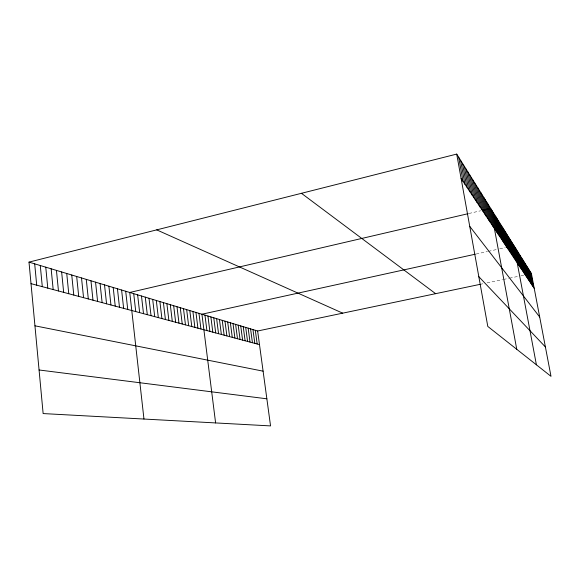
<?xml version="1.0" encoding="UTF-8"?>
<svg xmlns="http://www.w3.org/2000/svg" width="580" height="580" viewBox="0 0 580 580"><rect width="100%" height="100%" fill="white"/><g stroke="black" fill="none" stroke-linecap="round" stroke-linejoin="round"><path stroke-width="0.43" stroke-dasharray="2.9 2.17" d="M469.002 213.476L480.639 210.772M476.122 254.025L487.475 251.531M488.353 251.343L497.147 249.407M499.786 248.827L505.296 247.624M481.081 284.142L482.792 283.779M487.077 282.88L502.584 279.632M503.447 279.451L508.653 278.356M509.523 278.175L518.245 276.348M520.869 275.797L524.371 275.065"/><path stroke-width="0.87" d="M29 262.124L257.636 330.999L270.548 425.909L43.137 413.569L29 262.124L456.707 154.091L531.41 273.586L551 376.333L487.795 326.431L456.707 154.091M468.176 213.672L129.746 292.472L143.963 419.043M482.306 210.381L490.68 208.43L516.758 349.298M475.252 254.214L201.934 314.215L215.608 422.929M506.869 247.276L513.981 245.717L536.413 364.82M257.636 330.999L480.233 284.316M525.248 274.876L531.41 273.586M39.07 369.982L266.865 398.808M34.945 325.815L263.102 371.164M31.008 283.649L259.492 344.614M156.709 229.868L342.7 313.156M301.448 193.307L435.616 293.676M478.819 276.667L545.396 346.956M469.749 226.374L539.69 317.028M461.107 178.488L534.216 288.311M530.686 272.433L533.513 287.252M529.961 271.273L532.803 286.187M529.221 270.091L532.077 285.099M528.474 268.895L531.345 284.004M527.713 267.677L530.606 282.888M526.945 266.445L529.852 281.757M526.162 265.198L529.091 280.618M525.371 263.936L528.322 279.451M524.574 262.653L527.539 278.277M523.762 261.348L526.741 277.08M522.935 260.029L525.937 275.87M522.094 258.695L525.117 274.644M521.246 257.332L524.291 273.398M520.383 255.954L523.45 272.129M519.513 254.555L522.595 270.845M518.621 253.141L521.725 269.548M517.722 251.698L520.847 268.221M516.809 250.234L519.948 266.88M515.881 248.748L519.042 265.517M514.938 247.247L518.121 264.139M513.039 244.209L516.265 261.348M512.082 242.672L515.33 259.942M511.111 241.12L514.38 258.513M510.125 239.54L513.416 257.063M509.124 237.938L512.437 255.591M508.109 236.314L511.444 254.098M507.072 234.661L510.429 252.583M506.021 232.979L509.407 251.038M504.955 231.275L508.363 249.472M503.875 229.542L507.304 247.877M502.773 227.773L506.224 246.261M501.649 225.982L505.129 244.615M500.511 224.163L504.013 242.94M499.358 222.314L502.882 241.237M498.176 220.429L501.729 239.511M496.98 218.515L500.562 237.749M495.762 216.565L499.365 235.958M494.53 214.585L498.155 234.139M493.268 212.57L496.922 232.29M491.985 210.518L495.668 230.405M489.353 206.306L493.094 226.533M487.998 204.145L491.767 224.547M486.62 201.942L490.419 222.517M485.221 199.701L489.049 220.458M483.792 197.417L487.649 218.356M482.335 195.09L486.221 216.217M480.856 192.712L484.771 214.035M479.341 190.298L483.292 211.809M477.804 187.833L481.784 209.547M476.238 185.325L480.247 207.234M474.636 182.765L478.681 204.878M473.004 180.155L477.079 202.478M471.337 177.487L475.448 200.027M469.64 174.768L473.787 197.526M467.908 171.999L472.084 194.974M466.132 169.164L470.351 192.371M464.326 166.279L468.582 189.711M462.485 163.328L466.769 186.992M460.6 160.312L464.928 184.222M458.678 157.231L463.036 181.388M255.309 330.296L257.172 343.998M252.952 329.585L254.816 343.367M250.567 328.867L252.438 342.729M248.153 328.135L250.024 342.091M245.702 327.403L247.58 341.439M243.23 326.656L245.108 340.779M240.722 325.895L242.607 340.112M238.177 325.133L240.069 339.43M235.603 324.358L237.503 338.749M233 323.575L234.9 338.053M230.362 322.777L232.268 337.35M227.686 321.973L229.6 336.639M224.975 321.153L226.889 335.914M222.227 320.327L224.148 335.182M219.443 319.493L221.371 334.442M216.623 318.637L218.558 333.696M213.766 317.782L215.702 332.935M210.866 316.905L212.809 332.159M207.93 316.02L209.88 331.376M204.957 315.129L206.908 330.586M198.969 313.323L200.926 328.99M195.953 312.417L197.918 328.186M192.901 311.496L194.873 327.374M189.805 310.561L191.784 326.547M186.666 309.618L188.645 325.714M183.483 308.661L185.469 324.865M180.257 307.683L182.243 324.002M176.987 306.697L178.974 323.132M173.666 305.696L175.66 322.248M170.295 304.688L172.296 321.349M166.881 303.659L168.881 320.435M163.408 302.608L165.416 319.515M159.891 301.549L161.9 318.572M156.317 300.476L158.333 317.623M152.692 299.382L154.708 316.658M149.016 298.272L151.032 315.672M145.275 297.149L147.298 314.679M141.484 296.003L143.506 313.664M137.634 294.843L139.657 312.642M133.719 293.668L135.749 311.598M125.708 291.254L127.738 309.459M121.604 290.022L123.641 308.364M117.443 288.76L119.473 307.255M113.201 287.484L115.239 306.124M108.902 286.194L110.94 304.978M104.523 284.874L106.56 303.811M100.079 283.533L102.116 302.622M95.555 282.17L97.592 301.419M90.951 280.785L92.988 300.186M86.275 279.379L88.312 298.939M81.519 277.943L83.556 297.671M76.676 276.486L78.713 296.38M71.746 275L73.783 295.06M66.736 273.492L68.766 293.726M61.632 271.955L63.662 292.363M56.441 270.389L58.471 290.979M51.149 268.794L53.179 289.565M45.762 267.17L47.785 288.13M40.281 265.524L42.297 286.665M34.691 263.835L36.707 285.171"/></g></svg>
